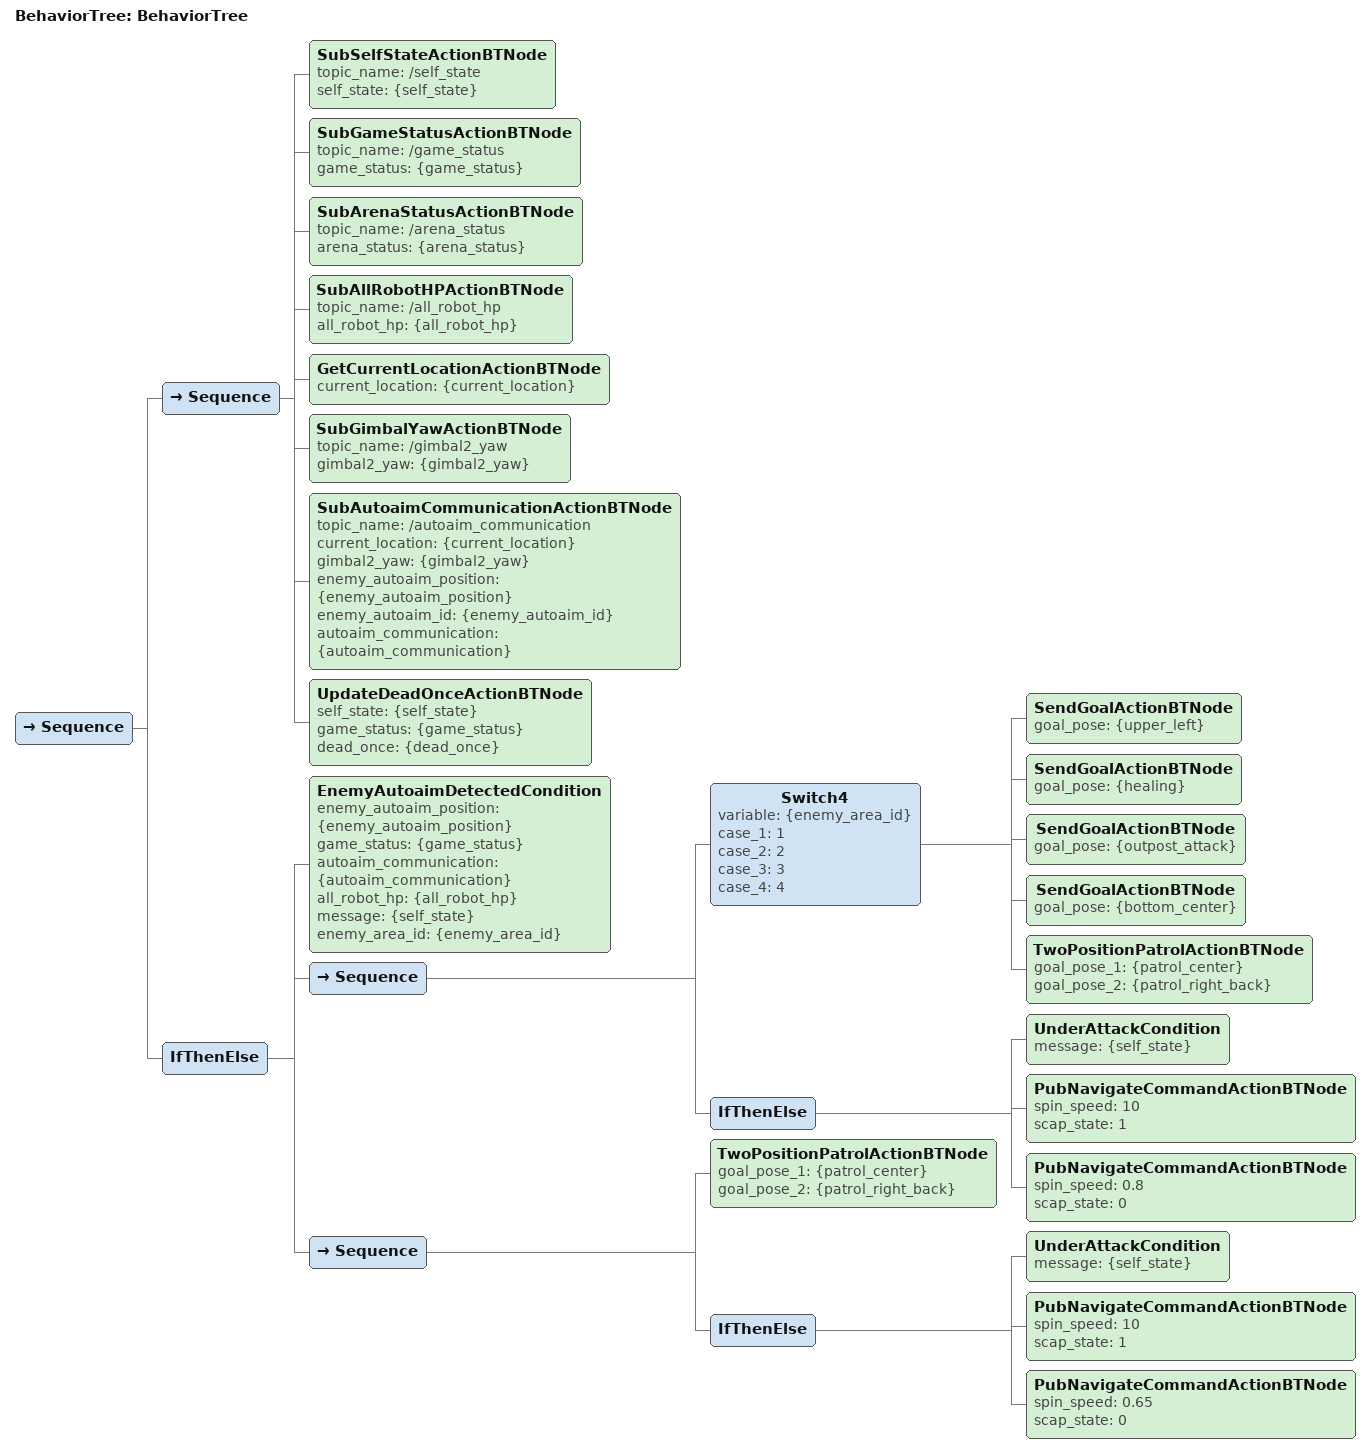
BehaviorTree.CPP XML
<?xml version="1.0" encoding="UTF-8"?>
<root BTCPP_format="4"
    main_tree_to_execute="BehaviorTree">
    <BehaviorTree ID="BehaviorTree">
        <Sequence>
            <Sequence>
                <SubSelfStateActionBTNode topic_name="/self_state"
                    self_state="{self_state}" />
                <SubGameStatusActionBTNode topic_name="/game_status"
                    game_status="{game_status}" />
                <SubArenaStatusActionBTNode topic_name="/arena_status"
                    arena_status="{arena_status}" />
                <SubAllRobotHPActionBTNode topic_name="/all_robot_hp"
                    all_robot_hp="{all_robot_hp}" />
                <GetCurrentLocationActionBTNode current_location="{current_location}" />
                <SubGimbalYawActionBTNode topic_name="/gimbal2_yaw"
                    gimbal2_yaw="{gimbal2_yaw}" />
                <SubAutoaimCommunicationActionBTNode topic_name="/autoaim_communication"
                    current_location="{current_location}"
                    gimbal2_yaw="{gimbal2_yaw}"
                    enemy_autoaim_position="{enemy_autoaim_position}"
                    enemy_autoaim_id="{enemy_autoaim_id}"
                    autoaim_communication="{autoaim_communication}" />
                <UpdateDeadOnceActionBTNode
                    self_state="{self_state}"
                    game_status="{game_status}"
                    dead_once="{dead_once}" />
            </Sequence>
            <IfThenElse>
                <EnemyAutoaimDetectedCondition
                    enemy_autoaim_position="{enemy_autoaim_position}"
                    game_status="{game_status}"
                    autoaim_communication="{autoaim_communication}"
                    all_robot_hp="{all_robot_hp}"
                    message="{self_state}"
                    enemy_area_id="{enemy_area_id}" />
                <Sequence>
                    <Switch4 variable="{enemy_area_id}" case_1="1"
                        case_2="2" case_3="3" case_4="4">
                        <SendGoalActionBTNode
                            goal_pose="{upper_left}" />
                        <SendGoalActionBTNode
                            goal_pose="{healing}" />
                        <SendGoalActionBTNode
                            goal_pose="{outpost_attack}" />
                        <SendGoalActionBTNode
                            goal_pose="{bottom_center}" />
                        <TwoPositionPatrolActionBTNode goal_pose_1="{patrol_center}"
                            goal_pose_2="{patrol_right_back}" />
                    </Switch4>
                    <IfThenElse>
                        <UnderAttackCondition message="{self_state}" />
                        <PubNavigateCommandActionBTNode spin_speed="10"
                            scap_state="1" />
                        <PubNavigateCommandActionBTNode spin_speed="0.8"
                            scap_state="0" />
                    </IfThenElse>
                </Sequence>
                <Sequence>
                    <TwoPositionPatrolActionBTNode goal_pose_1="{patrol_center}"
                        goal_pose_2="{patrol_right_back}" />
                    <IfThenElse>
                        <UnderAttackCondition message="{self_state}" />
                        <PubNavigateCommandActionBTNode spin_speed="10"
                            scap_state="1" />
                        <PubNavigateCommandActionBTNode spin_speed="0.65"
                            scap_state="0" />
                    </IfThenElse>
                </Sequence>
            </IfThenElse>
        </Sequence>
    </BehaviorTree>
</root>
